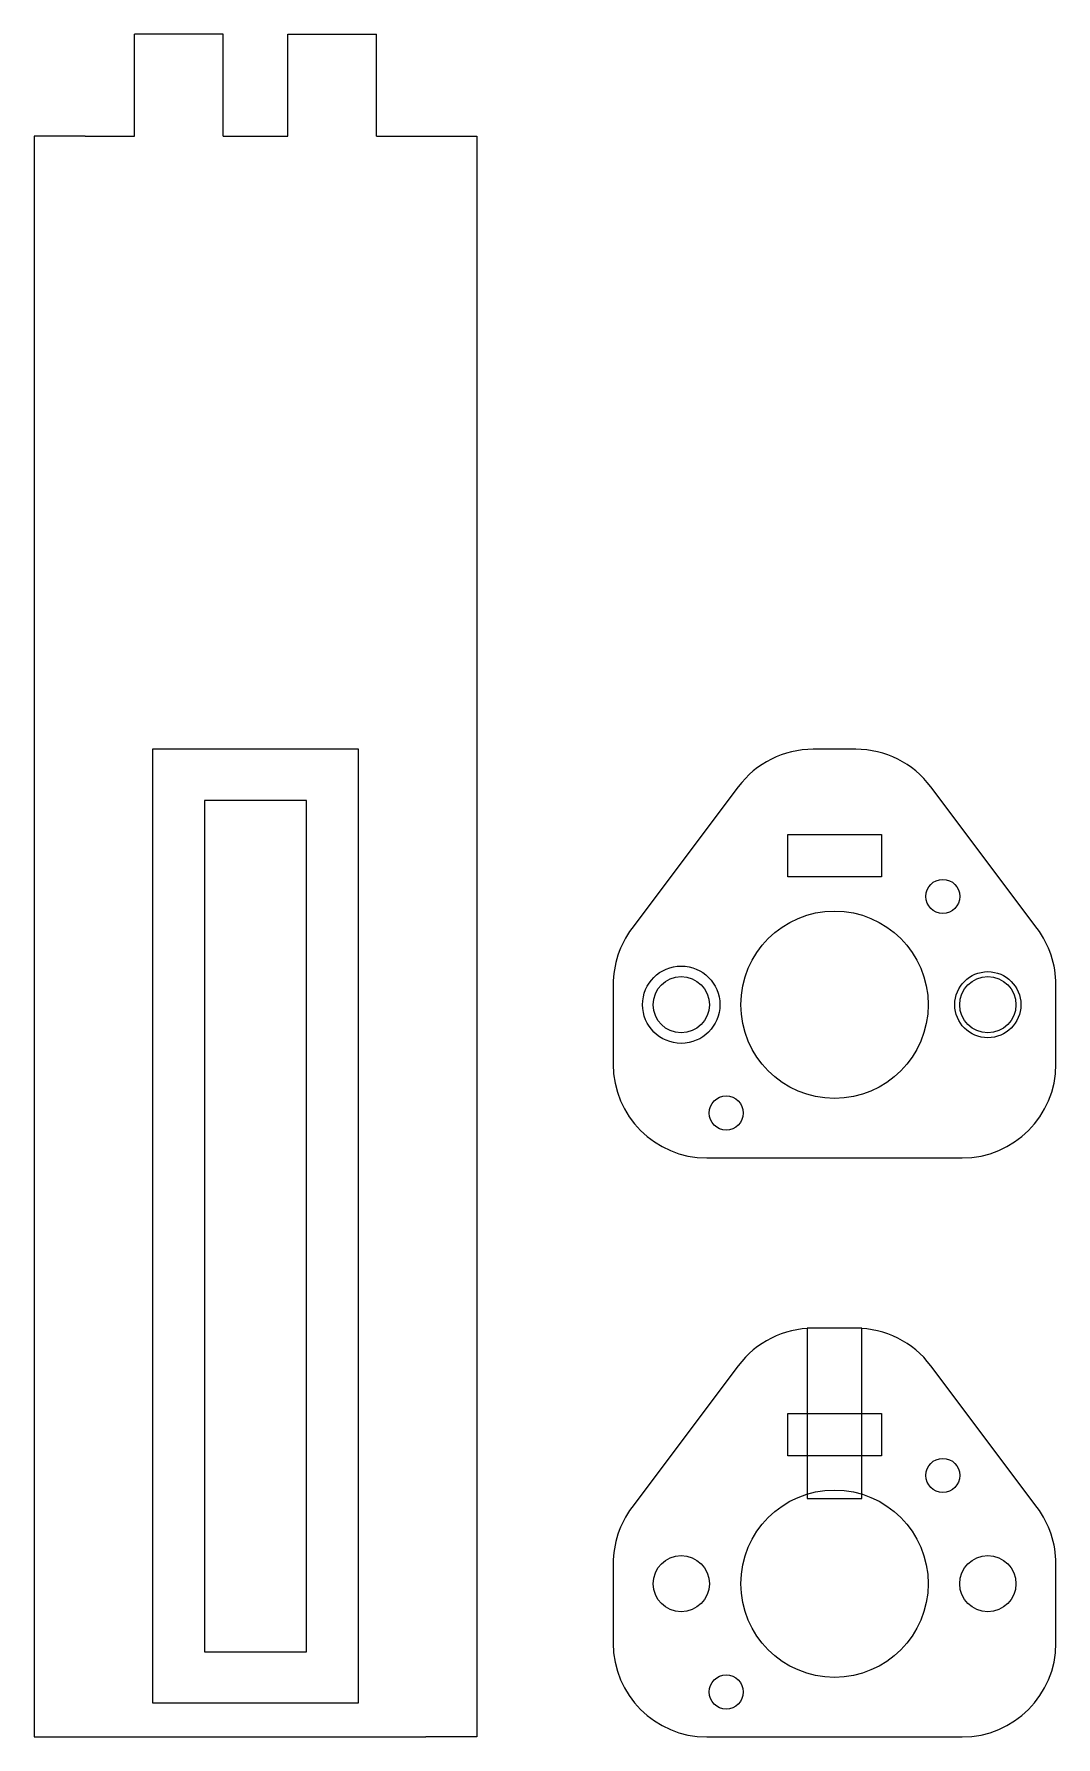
# Model space of a CAD drawing. Header units: millimetres. Extents: x 0 to 60, y 0 to 100.
import ezdxf

# ---------------------------------------------------------------- set-up
doc = ezdxf.new("R2010")
doc.units = ezdxf.units.MM
for name, color, linetype, lineweight in [('inner-cut-3.2mm', 7, 'CONTINUOUS', 0), ('inner-cut-3.6mm', 7, 'CONTINUOUS', 0), ('inner-cut-full', 7, 'CONTINUOUS', 0), ('outer-cut-full', 7, 'CONTINUOUS', 0), ('pocket-3.5', 2, 'CONTINUOUS', 0)]:
    doc.layers.add(name, color=color, linetype=linetype, lineweight=lineweight)

msp = doc.modelspace()

# ---------------------------------------------------------------- linework, layer by layer
at = {"layer": 'inner-cut-3.2mm'}
for p, q in [((48.6, 58), (48.6, 58)), ((45.4, 24), (45.4, 14)), ((48.6, 24), (45.4, 24)), ((48.6, 14), (48.6, 24)), ((48.6, 24), (48.6, 24)), ((45.4, 14), (48.6, 14))]:
    msp.add_line(p, q, dxfattribs=at)
msp.add_circle((38, 43), 2.27, dxfattribs=at)
at = {"layer": 'inner-cut-3.6mm'}
msp.add_circle((56, 43), 1.94, dxfattribs=at)
at = {"layer": 'inner-cut-full'}
for p, q in [((16, 55), (10, 55)), ((10, 55), (10, 5)), ((16, 5), (16, 55)), ((44.25, 53), (49.75, 53)), ((44.25, 50.5), (44.25, 53)), ((49.75, 53), (49.75, 50.5)), ((49.75, 50.5), (44.25, 50.5)), ((44.25, 19), (49.75, 19)), ((44.25, 16.5), (44.25, 19)), ((49.75, 19), (49.75, 16.5)), ((49.75, 16.5), (44.25, 16.5)), ((10, 5), (16, 5))]:
    msp.add_line(p, q, dxfattribs=at)
for centre, radius in [((53.36, 49.36), 1), ((47, 43), 5.5), ((38, 43), 1.65), ((56, 43), 1.65), ((40.64, 36.64), 1), ((53.36, 15.36), 1), ((47, 9), 5.5), ((38, 9), 1.65), ((56, 9), 1.65), ((40.64, 2.64), 1)]:
    msp.add_circle(centre, radius, dxfattribs=at)
at = {"layer": 'outer-cut-full'}
for p, q in [((11.1, 100), (5.9, 100)), ((5.9, 94), (5.9, 100)), ((11.1, 94), (11.1, 100)), ((14.9, 100), (20.1, 100)), ((14.9, 94), (14.9, 100)), ((20.1, 94), (20.1, 100)), ((3, 94), (0, 94)), ((0, 94), (0, 0)), ((3, 94), (5.9, 94)), ((11.1, 94), (14.9, 94)), ((20.1, 94), (23, 94)), ((23, 94), (26, 94)), ((26, 94), (26, 0)), ((48.25, 58), (45.75, 58)), ((41.35, 55.8), (35.1, 47.47)), ((58.9, 47.47), (52.65, 55.8)), ((34, 44.17), (34, 39.5)), ((60, 40), (60, 44.17)), ((60, 39.5), (60, 40)), ((39.5, 34), (50, 34)), ((50, 34), (50, 34)), ((50, 34), (54.5, 34)), ((48.25, 24), (45.75, 24)), ((41.35, 21.8), (35.1, 13.47)), ((58.9, 13.47), (52.65, 21.8)), ((34, 10.17), (34, 5.5)), ((60, 6), (60, 10.17)), ((60, 5.5), (60, 6)), ((0, 0), (3, 0)), ((3, 0), (23, 0)), ((26, 0), (23, 0)), ((39.5, 0), (50, 0)), ((50, 0), (50, 0)), ((50, 0), (54.5, 0))]:
    msp.add_line(p, q, dxfattribs=at)
for centre, start, end in [((45.75, 52.5), 90, 143.1301), ((48.25, 52.5), 36.8699, 90), ((39.5, 44.17), 143.1301, 180), ((54.5, 44.17), 360, 36.8699), ((39.5, 39.5), 180, 270), ((54.5, 39.5), 270, 0), ((48.25, 18.5), 36.8699, 90), ((45.75, 18.5), 90, 143.1301), ((39.5, 10.17), 143.1301, 180), ((54.5, 10.17), 360, 36.8699), ((39.5, 5.5), 180, 270), ((54.5, 5.5), 270, 0)]:
    msp.add_arc(centre, 5.5, start, end, dxfattribs=at)
at = {"layer": 'pocket-3.5'}
for p, q in [((19.05, 58), (6.95, 58)), ((6.95, 58), (6.95, 2)), ((19.05, 2), (19.05, 58)), ((6.95, 2), (19.05, 2))]:
    msp.add_line(p, q, dxfattribs=at)

doc.saveas('drawing.dxf')
